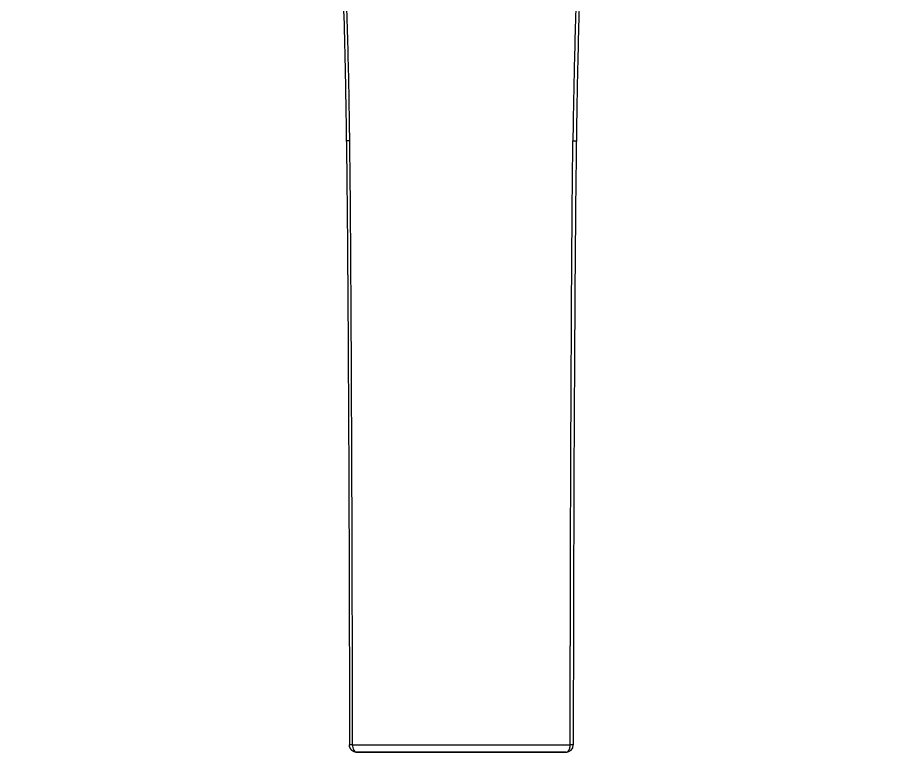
# Model space of a CAD drawing. Extents: x 1777 to 3131, y 3495 to 4487.
# Drawn here: x 2179.7 to 2300.1, y 3920.3 to 4020 of the extents above; entities that cross this region are included whole.
import ezdxf

# ---------------------------------------------------------------- set-up
doc = ezdxf.new("R2010")
doc.units = 0
doc.header["$LTSCALE"] = 30
doc.header["$MEASUREMENT"] = 0
doc.layers.add('\\M+5B3DF\\M+5B4E7\\M+5CFDF', color=3, linetype='CONTINUOUS', lineweight=9)

msp = doc.modelspace()

# ---------------------------------------------------------------- linework, layer by layer
at = {"layer": '\\M+5B3DF\\M+5B4E7\\M+5CFDF', "color": 0, "lineweight": -3}
msp.add_arc((2254.13, 3921.33), 1, 270.1909, 359.9956, dxfattribs=at)
for centre, major_axis, ratio, start_param, end_param in [((2225.72, 3921.33), (1, 0), 0.023394, 2.192512, 3.162424), ((2254.13, 3921.33), (-0.003, 1), 0.999783, 3.138812, 4.709042), ((2254.13, 3921.33), (1, 0), 0.023398, 6.262354, 7.232269), ((2227.64, 3920.33), (-1, 0), 0.000058, 5.302785, 6.296973), ((2252.21, 3920.33), (1, 0), 0.000058, 6.2694, 7.263586)]:
    msp.add_ellipse(centre, major_axis=major_axis, ratio=ratio, start_param=start_param, end_param=end_param, dxfattribs=at)
for points, knots in [([(2275.65, 4159.09), (2275.86, 4159.01), (2276.28, 4158.84), (2276.92, 4158.58), (2277.58, 4158.31), (2278.24, 4158.01), (2278.92, 4157.69), (2279.61, 4157.35), (2280.31, 4156.99), (2281.02, 4156.6), (2281.74, 4156.18), (2282.46, 4155.74), (2283.19, 4155.26), (2283.92, 4154.75), (2284.66, 4154.21), (2285.39, 4153.63), (2286.13, 4153.02), (2286.86, 4152.36), (2287.59, 4151.67), (2288.31, 4150.95), (2289.02, 4150.19), (2289.72, 4149.39), (2290.4, 4148.56), (2291.07, 4147.68), (2291.72, 4146.76), (2292.36, 4145.8), (2292.96, 4144.81), (2293.55, 4143.79), (2294.1, 4142.74), (2294.62, 4141.66), (2295.11, 4140.56), (2295.57, 4139.44), (2296.01, 4138.29), (2296.42, 4137.11), (2296.81, 4135.88), (2297.18, 4134.6), (2297.54, 4133.24), (2297.88, 4131.81), (2298.19, 4130.31), (2298.49, 4128.72), (2298.76, 4127.04), (2299.02, 4125.28), (2299.25, 4123.42), (2299.45, 4121.46), (2299.64, 4119.41), (2299.79, 4117.28), (2299.91, 4115.1), (2300, 4112.9), (2300.06, 4110.73), (2300.09, 4108.63), (2300.08, 4106.59), (2300.05, 4104.61), (2300, 4102.66), (2299.92, 4100.75), (2299.81, 4098.89), (2299.69, 4097.07), (2299.54, 4095.3), (2299.37, 4093.54), (2299.16, 4091.78), (2298.92, 4089.99), (2298.64, 4088.18), (2298.31, 4086.34), (2297.92, 4084.48), (2297.48, 4082.61), (2296.97, 4080.74), (2296.41, 4078.91), (2295.78, 4077.11), (2295.11, 4075.38), (2294.38, 4073.71), (2293.58, 4072.07), (2292.7, 4070.46), (2291.72, 4068.86), (2290.61, 4067.27), (2289.32, 4065.7), (2287.87, 4064.17), (2286.26, 4062.73), (2284.49, 4061.39), (2282.6, 4060.17), (2280.61, 4059.03), (2278.54, 4057.95), (2276.38, 4056.92), (2274.17, 4055.9), (2271.92, 4054.83), (2269.71, 4053.67), (2267.58, 4052.33), (2265.91, 4051.07), (2264.61, 4049.94), (2263.63, 4048.98), (2262.65, 4047.9), (2261.68, 4046.7), (2260.73, 4045.36), (2259.82, 4043.82), (2258.96, 4042.01), (2258.13, 4039.85), (2257.38, 4037.28), (2256.76, 4034.24), (2256.33, 4030.75), (2256.11, 4026.89), (2255.96, 4022.77), (2255.84, 4018.42), (2255.72, 4013.76), (2255.62, 4008.7), (2255.57, 4005.17), (2255.55, 4003.33)], [0, 0, 0, 0, 0.003544, 0.007201, 0.01097, 0.014848, 0.018837, 0.022935, 0.027142, 0.031459, 0.035888, 0.040431, 0.045095, 0.049884, 0.054803, 0.059853, 0.065035, 0.070349, 0.07579, 0.08135, 0.087022, 0.092807, 0.09872, 0.104773, 0.110967, 0.117287, 0.123715, 0.130231, 0.136819, 0.143468, 0.150168, 0.156906, 0.163715, 0.170668, 0.177844, 0.185322, 0.193141, 0.201338, 0.209948, 0.219002, 0.228521, 0.238531, 0.249049, 0.260084, 0.271644, 0.283691, 0.296093, 0.308564, 0.320791, 0.332572, 0.343982, 0.355131, 0.366093, 0.376851, 0.387326, 0.397512, 0.40746, 0.417323, 0.427267, 0.437362, 0.447647, 0.458143, 0.468826, 0.479621, 0.490447, 0.501223, 0.511855, 0.522246, 0.532261, 0.542305, 0.552449, 0.562759, 0.573377, 0.584445, 0.595968, 0.607757, 0.619676, 0.631715, 0.643918, 0.656335, 0.669021, 0.682018, 0.695271, 0.708641, 0.722035, 0.735445, 0.742244, 0.74954, 0.757318, 0.765556, 0.774232, 0.783549, 0.793975, 0.806052, 0.820158, 0.836493, 0.855109, 0.875694, 0.897487, 0.920175, 0.944378, 0.971031, 1, 1, 1, 1]), ([(2224.77, 4003.33), (2224.72, 4007.27), (2224.65, 4011.21), (2224.5, 4017.12), (2224.44, 4019.09), (2224.32, 4023.03), (2224.26, 4024.99), (2224.06, 4028.92), (2223.93, 4030.88), (2223.43, 4034.77), (2223.05, 4036.69), (2222.25, 4039.51), (2221.94, 4040.44), (2221.23, 4042.25), (2220.83, 4043.14), (2219.91, 4044.85), (2219.39, 4045.66), (2218.24, 4047.23), (2217.62, 4047.97), (2216.3, 4049.38), (2215.6, 4050.05), (2214.13, 4051.3), (2213.37, 4051.88), (2211.77, 4052.98), (2210.95, 4053.49), (2209.26, 4054.44), (2208.39, 4054.89), (2205.77, 4056.18), (2203.98, 4056.98), (2201.37, 4058.27), (2200.5, 4058.72), (2198.81, 4059.65), (2197.97, 4060.14), (2196.35, 4061.18), (2195.56, 4061.73), (2194.04, 4062.91), (2193.32, 4063.53), (2191.27, 4065.51), (2190.06, 4066.97), (2188.49, 4069.3), (2188.01, 4070.1), (2187.1, 4071.73), (2186.68, 4072.56), (2185.5, 4075.09), (2184.83, 4076.82), (2183.66, 4080.33), (2183.17, 4082.12), (2182.35, 4085.72), (2182.02, 4087.53), (2181.48, 4091.18), (2181.26, 4093.01), (2180.93, 4096.68), (2180.81, 4098.52), (2180.54, 4104.05), (2180.5, 4107.73), (2180.65, 4113.26), (2180.74, 4115.1), (2180.98, 4118.78), (2181.13, 4120.62), (2181.54, 4124.28), (2181.79, 4126.11), (2182.41, 4129.75), (2182.79, 4131.55), (2183.73, 4135.13), (2184.29, 4136.89), (2185.64, 4140.34), (2186.43, 4142.03), (2188.28, 4145.26), (2189.34, 4146.81), (2191.74, 4149.71), (2193.08, 4151.07), (2195.26, 4152.91), (2196.01, 4153.49), (2197.58, 4154.59), (2198.4, 4155.1), (2200.91, 4156.53), (2202.68, 4157.34), (2204.5, 4158.03)], [0, 0, 0, 0, 0.0625, 0.0625, 0.09375, 0.09375, 0.125, 0.125, 0.15625, 0.15625, 0.1875, 0.1875, 0.203125, 0.203125, 0.21875, 0.21875, 0.234375, 0.234375, 0.25, 0.25, 0.265625, 0.265625, 0.28125, 0.28125, 0.296875, 0.296875, 0.3125, 0.3125, 0.34375, 0.34375, 0.359375, 0.359375, 0.375, 0.375, 0.390625, 0.390625, 0.40625, 0.40625, 0.4375, 0.4375, 0.453125, 0.453125, 0.46875, 0.46875, 0.5, 0.5, 0.53125, 0.53125, 0.5625, 0.5625, 0.59375, 0.59375, 0.625, 0.625, 0.6875, 0.6875, 0.71875, 0.71875, 0.75, 0.75, 0.78125, 0.78125, 0.8125, 0.8125, 0.84375, 0.84375, 0.875, 0.875, 0.90625, 0.90625, 0.9375, 0.9375, 0.953125, 0.953125, 0.96875, 0.96875, 1, 1, 1, 1]), ([(2275.35, 4158.03), (2277.17, 4157.34), (2278.94, 4156.53), (2281.45, 4155.1), (2282.27, 4154.59), (2283.84, 4153.49), (2284.59, 4152.91), (2286.77, 4151.07), (2288.11, 4149.71), (2290.5, 4146.81), (2291.57, 4145.26), (2293.42, 4142.03), (2294.21, 4140.34), (2295.56, 4136.89), (2296.12, 4135.13), (2297.06, 4131.55), (2297.43, 4129.75), (2298.06, 4126.11), (2298.31, 4124.28), (2298.72, 4120.62), (2298.87, 4118.78), (2299.11, 4115.1), (2299.2, 4113.26), (2299.35, 4107.73), (2299.31, 4104.05), (2299.04, 4098.52), (2298.92, 4096.68), (2298.58, 4093.01), (2298.37, 4091.18), (2297.83, 4087.53), (2297.5, 4085.72), (2296.68, 4082.12), (2296.19, 4080.33), (2295.02, 4076.82), (2294.35, 4075.09), (2293.17, 4072.56), (2292.75, 4071.73), (2291.84, 4070.1), (2291.36, 4069.3), (2289.79, 4066.97), (2288.58, 4065.51), (2286.53, 4063.53), (2285.81, 4062.91), (2284.29, 4061.73), (2283.5, 4061.18), (2281.88, 4060.14), (2281.04, 4059.65), (2279.34, 4058.72), (2278.48, 4058.27), (2275.87, 4056.98), (2274.08, 4056.18), (2271.46, 4054.89), (2270.59, 4054.44), (2268.9, 4053.49), (2268.07, 4052.98), (2266.48, 4051.88), (2265.72, 4051.3), (2264.25, 4050.05), (2263.55, 4049.38), (2262.23, 4047.97), (2261.61, 4047.23), (2260.46, 4045.66), (2259.94, 4044.85), (2259.02, 4043.14), (2258.62, 4042.25), (2257.91, 4040.44), (2257.6, 4039.51), (2256.79, 4036.69), (2256.42, 4034.77), (2255.92, 4030.88), (2255.78, 4028.92), (2255.59, 4024.99), (2255.53, 4023.03), (2255.4, 4019.09), (2255.35, 4017.12), (2255.2, 4011.21), (2255.13, 4007.27), (2255.08, 4003.33)], [0, 0, 0, 0, 0.03125, 0.03125, 0.046875, 0.046875, 0.0625, 0.0625, 0.09375, 0.09375, 0.125, 0.125, 0.15625, 0.15625, 0.1875, 0.1875, 0.21875, 0.21875, 0.25, 0.25, 0.28125, 0.28125, 0.3125, 0.3125, 0.375, 0.375, 0.40625, 0.40625, 0.4375, 0.4375, 0.46875, 0.46875, 0.5, 0.5, 0.53125, 0.53125, 0.546875, 0.546875, 0.5625, 0.5625, 0.59375, 0.59375, 0.609375, 0.609375, 0.625, 0.625, 0.640625, 0.640625, 0.65625, 0.65625, 0.6875, 0.6875, 0.703125, 0.703125, 0.71875, 0.71875, 0.734375, 0.734375, 0.75, 0.75, 0.765625, 0.765625, 0.78125, 0.78125, 0.796875, 0.796875, 0.8125, 0.8125, 0.84375, 0.84375, 0.875, 0.875, 0.90625, 0.90625, 0.9375, 0.9375, 1, 1, 1, 1]), ([(2181.38, 4128.8), (2181.35, 4128.6), (2181.12, 4127.31), (2180.55, 4123.43), (2179.7, 4113.91), (2179.66, 4104.04), (2180.27, 4095.53), (2180.68, 4091.67), (2181.2, 4088.12), (2181.82, 4084.88), (2182.52, 4081.96), (2183.28, 4079.37), (2184.07, 4077.09), (2184.84, 4075.13), (2185.7, 4073.2), (2186.7, 4071.23), (2187.92, 4069.15), (2189.29, 4067.19), (2190.82, 4065.36), (2192.49, 4063.68), (2194.29, 4062.17), (2196.19, 4060.83), (2198.23, 4059.58), (2200.31, 4058.45), (2202.27, 4057.48), (2203.9, 4056.71), (2205.48, 4055.98), (2207.13, 4055.21), (2208.97, 4054.29), (2210.81, 4053.26), (2212.63, 4052.07), (2214.4, 4050.71), (2216.12, 4049.12), (2217.65, 4047.4), (2218.9, 4045.71), (2219.78, 4044.25), (2220.55, 4042.76), (2221.22, 4041.19), (2221.81, 4039.5), (2222.26, 4037.97), (2222.59, 4036.61), (2222.83, 4035.44), (2223.06, 4034.16), (2223.3, 4032.55), (2223.52, 4030.37), (2223.7, 4027.7), (2223.83, 4024.55), (2223.98, 4019.74), (2224.12, 4014.14), (2224.22, 4008.64), (2224.28, 4005.27), (2224.3, 4003.74), (2224.3, 4003.33)], [0, 0, 0, 0, 0.004399, 0.028149, 0.08446, 0.210548, 0.240578, 0.268471, 0.294238, 0.317873, 0.339365, 0.358714, 0.375905, 0.390942, 0.403826, 0.421009, 0.438012, 0.454857, 0.471503, 0.487946, 0.504179, 0.520153, 0.535825, 0.553449, 0.568384, 0.580629, 0.590215, 0.603849, 0.617866, 0.632269, 0.647095, 0.662367, 0.67808, 0.695053, 0.709337, 0.720941, 0.729896, 0.74338, 0.755521, 0.766306, 0.775735, 0.783805, 0.790513, 0.802081, 0.816849, 0.834849, 0.856111, 0.88061, 0.932059, 0.969104, 0.991752, 1, 1, 1, 1]), ([(2224.77, 4003.33), (2224.63, 4003.33), (2224.5, 4003.32), (2224.34, 4003.32), (2224.3, 4003.33), (2224.3, 4003.33)], [0, 0, 0, 0, 0.5, 0.5, 1, 1, 1, 1]), ([(2224.3, 4003.33), (2224.31, 4003.17), (2224.31, 4002.85), (2224.32, 4002.38), (2224.32, 4001.91), (2224.33, 4001.45), (2224.33, 4001), (2224.34, 4000.55), (2224.35, 4000.11), (2224.35, 3999.67), (2224.36, 3999.24), (2224.36, 3998.82), (2224.37, 3998.4), (2224.37, 3997.99), (2224.37, 3997.58), (2224.38, 3997.18), (2224.38, 3996.79), (2224.39, 3996.4), (2224.39, 3996.02), (2224.4, 3995.64), (2224.4, 3995.27), (2224.4, 3994.91), (2224.41, 3994.55), (2224.41, 3994.2), (2224.41, 3993.85), (2224.42, 3993.52), (2224.42, 3993.18), (2224.42, 3992.85), (2224.43, 3992.53), (2224.43, 3992.22), (2224.43, 3991.91), (2224.43, 3991.6), (2224.44, 3991.31), (2224.44, 3991.02), (2224.44, 3990.73), (2224.44, 3990.45), (2224.45, 3990.18), (2224.45, 3989.91), (2224.45, 3989.65), (2224.45, 3989.39), (2224.45, 3989.15), (2224.46, 3988.9), (2224.46, 3988.67), (2224.46, 3988.43), (2224.46, 3988.21), (2224.46, 3987.99), (2224.47, 3987.78), (2224.47, 3987.57), (2224.47, 3987.37), (2224.47, 3987.18), (2224.47, 3986.99), (2224.47, 3986.8), (2224.47, 3986.63), (2224.48, 3986.46), (2224.48, 3986.29), (2224.48, 3986.13), (2224.48, 3985.98), (2224.48, 3985.83), (2224.48, 3985.69), (2224.48, 3985.56), (2224.48, 3985.43), (2224.48, 3985.31), (2224.48, 3985.19), (2224.49, 3985.08), (2224.49, 3984.98), (2224.49, 3984.88), (2224.49, 3984.79), (2224.49, 3983.96), (2224.5, 3982.36), (2224.52, 3979.92), (2224.54, 3977.32), (2224.55, 3974.58), (2224.57, 3971.68), (2224.58, 3968.63), (2224.6, 3965.31), (2224.62, 3962.16), (2224.63, 3959.29), (2224.64, 3956.64), (2224.65, 3953.56), (2224.67, 3949.7), (2224.68, 3945.68), (2224.69, 3941.94), (2224.7, 3938.94), (2224.7, 3936.51), (2224.71, 3934.9), (2224.71, 3933.91), (2224.71, 3933.33), (2224.71, 3932.73), (2224.71, 3932.1), (2224.71, 3931.44), (2224.71, 3930.75), (2224.71, 3930.03), (2224.71, 3929.29), (2224.72, 3928.52), (2224.72, 3927.72), (2224.72, 3926.89), (2224.72, 3926.03), (2224.72, 3925.14), (2224.72, 3924.23), (2224.72, 3923.29), (2224.72, 3922.32), (2224.72, 3921.66), (2224.72, 3921.33)], [0, 0, 0, 0, 0.005834, 0.011594, 0.017281, 0.022894, 0.028434, 0.0339, 0.039292, 0.044611, 0.049856, 0.055028, 0.060126, 0.06515, 0.070101, 0.074979, 0.079783, 0.084513, 0.089169, 0.093752, 0.098262, 0.102698, 0.10706, 0.111349, 0.115564, 0.119706, 0.123773, 0.127768, 0.131689, 0.135536, 0.13931, 0.14301, 0.146636, 0.150189, 0.153668, 0.157074, 0.160406, 0.163665, 0.16685, 0.169961, 0.172999, 0.175963, 0.178854, 0.181671, 0.184414, 0.187084, 0.18968, 0.192203, 0.194652, 0.197028, 0.19933, 0.201558, 0.203713, 0.205794, 0.207802, 0.209736, 0.211596, 0.213383, 0.215096, 0.216736, 0.218302, 0.219794, 0.221213, 0.222559, 0.22383, 0.225028, 0.226153, 0.227204, 0.255137, 0.284916, 0.316542, 0.350014, 0.385333, 0.422498, 0.46151, 0.506741, 0.538029, 0.566227, 0.603832, 0.650844, 0.707265, 0.750922, 0.787558, 0.817174, 0.839769, 0.846437, 0.853451, 0.860808, 0.868511, 0.876558, 0.884949, 0.893685, 0.902766, 0.912191, 0.921961, 0.932076, 0.942535, 0.953339, 0.964487, 0.97598, 0.987818, 1, 1, 1, 1]), ([(2225.14, 3921.35), (2225.14, 3924.76), (2225.13, 3928.18), (2225.13, 3933.3), (2225.12, 3935.01), (2225.12, 3938.42), (2225.11, 3940.13), (2225.11, 3943.55), (2225.1, 3945.26), (2225.09, 3947.82), (2225.09, 3948.67), (2225.09, 3950.38), (2225.08, 3952.94), (2225.07, 3955.51), (2225.05, 3958.92), (2225.05, 3960.63), (2225.03, 3964.05), (2225.03, 3965.75), (2225.01, 3969.17), (2225, 3970.88), (2224.99, 3974.3), (2224.98, 3976), (2224.96, 3979.42), (2224.95, 3981.13), (2224.92, 3986.25), (2224.9, 3989.67), (2224.85, 3996.5), (2224.81, 3999.91), (2224.77, 4003.33)], [0, 0, 0, 0, 0.125, 0.125, 0.1875, 0.1875, 0.25, 0.25, 0.3125, 0.3125, 0.34375, 0.34375, 0.375, 0.4375, 0.4375, 0.5, 0.5, 0.5625, 0.5625, 0.625, 0.625, 0.6875, 0.6875, 0.75, 0.75, 0.875, 0.875, 1, 1, 1, 1]), ([(2254.71, 3921.35), (2254.71, 3921.5), (2254.71, 3921.81), (2254.71, 3922.27), (2254.71, 3922.74), (2254.71, 3923.21), (2254.71, 3923.69), (2254.71, 3924.17), (2254.71, 3924.66), (2254.71, 3925.15), (2254.71, 3925.65), (2254.71, 3926.15), (2254.71, 3926.66), (2254.72, 3927.17), (2254.72, 3927.69), (2254.72, 3928.21), (2254.72, 3928.74), (2254.72, 3929.27), (2254.72, 3929.81), (2254.72, 3930.35), (2254.72, 3930.9), (2254.72, 3931.45), (2254.72, 3932.01), (2254.72, 3932.58), (2254.72, 3933.14), (2254.72, 3933.72), (2254.72, 3934.3), (2254.73, 3934.88), (2254.73, 3935.47), (2254.73, 3936.06), (2254.73, 3936.66), (2254.73, 3937.26), (2254.73, 3937.87), (2254.73, 3938.48), (2254.73, 3939.1), (2254.73, 3939.73), (2254.74, 3940.36), (2254.74, 3940.99), (2254.74, 3941.63), (2254.74, 3942.27), (2254.74, 3942.92), (2254.74, 3943.57), (2254.75, 3944.23), (2254.75, 3944.9), (2254.75, 3945.57), (2254.75, 3946.24), (2254.75, 3946.92), (2254.75, 3947.6), (2254.76, 3948.29), (2254.76, 3948.99), (2254.76, 3949.68), (2254.76, 3950.39), (2254.77, 3951.1), (2254.77, 3951.81), (2254.77, 3952.53), (2254.77, 3953.26), (2254.78, 3953.99), (2254.78, 3954.72), (2254.78, 3955.46), (2254.78, 3956.2), (2254.79, 3956.95), (2254.79, 3957.71), (2254.79, 3958.47), (2254.8, 3959.23), (2254.8, 3960), (2254.8, 3960.78), (2254.8, 3961.56), (2254.81, 3963.08), (2254.82, 3965.41), (2254.83, 3968.58), (2254.85, 3971.92), (2254.87, 3975.41), (2254.89, 3979.07), (2254.9, 3982.54), (2254.92, 3985.69), (2254.94, 3988.4), (2254.96, 3990.9), (2254.98, 3993.18), (2254.99, 3995.26), (2255.01, 3997.12), (2255.03, 3998.77), (2255.04, 4000.21), (2255.06, 4001.44), (2255.07, 4002.45), (2255.08, 4003.06), (2255.08, 4003.33)], [0, 0, 0, 0, 0.005581, 0.011223, 0.016927, 0.022692, 0.028518, 0.034406, 0.040355, 0.046366, 0.052438, 0.058571, 0.064766, 0.071022, 0.077339, 0.083718, 0.090159, 0.09666, 0.103223, 0.109848, 0.116533, 0.123281, 0.130089, 0.136959, 0.14389, 0.150883, 0.157937, 0.165053, 0.172229, 0.179468, 0.186767, 0.194128, 0.201551, 0.209034, 0.216579, 0.224186, 0.231854, 0.239583, 0.247374, 0.255226, 0.263139, 0.271114, 0.27915, 0.287247, 0.295406, 0.303627, 0.311908, 0.320251, 0.328656, 0.337122, 0.345649, 0.354237, 0.362887, 0.371599, 0.380372, 0.389206, 0.398101, 0.407058, 0.416077, 0.425156, 0.434297, 0.4435, 0.452764, 0.462089, 0.471476, 0.480924, 0.490433, 0.500004, 0.536762, 0.575484, 0.61617, 0.658821, 0.703436, 0.750016, 0.785669, 0.818737, 0.849219, 0.877116, 0.902428, 0.925153, 0.945293, 0.962848, 0.977818, 0.990201, 1, 1, 1, 1]), ([(2255.08, 4003.33), (2255.21, 4003.33), (2255.34, 4003.32), (2255.51, 4003.32), (2255.55, 4003.33), (2255.55, 4003.33)], [0, 0, 0, 0, 0.5, 0.5, 1, 1, 1, 1]), ([(2255.55, 4003.33), (2255.54, 4003.17), (2255.54, 4002.85), (2255.53, 4002.37), (2255.53, 4001.89), (2255.52, 4001.41), (2255.51, 4000.94), (2255.51, 4000.46), (2255.5, 3999.99), (2255.5, 3999.51), (2255.49, 3999.04), (2255.49, 3998.57), (2255.48, 3998.09), (2255.47, 3997.62), (2255.47, 3997.15), (2255.46, 3996.68), (2255.46, 3996.21), (2255.45, 3995.74), (2255.45, 3995.28), (2255.45, 3994.81), (2255.44, 3994.34), (2255.44, 3993.88), (2255.43, 3993.41), (2255.43, 3992.95), (2255.42, 3992.48), (2255.42, 3992.02), (2255.41, 3991.56), (2255.41, 3991.09), (2255.41, 3990.63), (2255.4, 3990.17), (2255.4, 3989.71), (2255.4, 3989.25), (2255.39, 3988.8), (2255.39, 3988.34), (2255.38, 3987.88), (2255.38, 3987.42), (2255.38, 3986.97), (2255.37, 3986.51), (2255.37, 3986.06), (2255.37, 3985.61), (2255.36, 3985.15), (2255.36, 3984.09), (2255.34, 3982.3), (2255.33, 3979.65), (2255.31, 3976.63), (2255.29, 3973.25), (2255.27, 3969.49), (2255.25, 3966.38), (2255.24, 3963.97), (2255.23, 3962.31), (2255.22, 3960.47), (2255.22, 3958.42), (2255.21, 3956.18), (2255.2, 3953.75), (2255.19, 3951.12), (2255.18, 3948.29), (2255.17, 3945.94), (2255.16, 3944.14), (2255.16, 3942.96), (2255.16, 3941.78), (2255.15, 3940.62), (2255.15, 3939.46), (2255.15, 3938.31), (2255.15, 3937.18), (2255.14, 3936.05), (2255.14, 3934.94), (2255.14, 3933.83), (2255.14, 3932.73), (2255.14, 3931.65), (2255.14, 3930.57), (2255.13, 3929.51), (2255.13, 3928.45), (2255.13, 3927.4), (2255.13, 3926.37), (2255.13, 3925.34), (2255.13, 3924.32), (2255.13, 3923.31), (2255.13, 3922.32), (2255.13, 3921.66), (2255.13, 3921.33)], [0, 0, 0, 0, 0.005846, 0.011684, 0.017513, 0.023333, 0.029145, 0.034949, 0.040744, 0.04653, 0.052307, 0.058076, 0.063837, 0.069589, 0.075332, 0.081067, 0.086793, 0.092511, 0.09822, 0.103921, 0.109613, 0.115296, 0.120971, 0.126637, 0.132295, 0.137944, 0.143585, 0.149217, 0.15484, 0.160455, 0.166061, 0.171659, 0.177248, 0.182829, 0.188401, 0.193964, 0.199519, 0.205066, 0.210603, 0.216133, 0.221653, 0.227165, 0.254952, 0.287244, 0.32404, 0.365341, 0.411147, 0.461457, 0.479217, 0.499364, 0.521898, 0.546819, 0.574126, 0.603821, 0.635902, 0.67037, 0.707224, 0.721799, 0.736253, 0.750587, 0.7648, 0.778893, 0.792864, 0.806715, 0.820446, 0.834055, 0.847545, 0.860913, 0.874161, 0.887288, 0.900294, 0.91318, 0.925945, 0.938589, 0.951112, 0.963515, 0.975798, 0.987959, 1, 1, 1, 1]), ([(2225.14, 3921.35), (2225.14, 3921.23), (2225.15, 3921.1), (2225.2, 3920.85), (2225.25, 3920.73), (2225.36, 3920.53), (2225.43, 3920.45), (2225.58, 3920.35), (2225.65, 3920.33), (2225.72, 3920.33)], [0, 0, 0, 0, 0.25, 0.25, 0.5, 0.5, 0.75, 0.75, 1, 1, 1, 1]), ([(2225.14, 3921.35), (2227.3, 3921.35), (2229.64, 3921.35), (2233.38, 3921.35), (2234.66, 3921.35), (2237.27, 3921.34), (2238.6, 3921.34), (2239.92, 3921.34)], [0, 0, 0, 0, 0.5, 0.5, 0.75, 0.75, 1, 1, 1, 1]), ([(2239.92, 3921.34), (2241.25, 3921.34), (2242.58, 3921.34), (2245.19, 3921.35), (2246.47, 3921.35), (2250.21, 3921.35), (2252.55, 3921.35), (2254.71, 3921.35)], [0, 0, 0, 0, 0.25, 0.25, 0.5, 0.5, 1, 1, 1, 1]), ([(2225.72, 3920.33), (2227.8, 3920.33), (2231.19, 3920.33), (2236.11, 3920.33), (2238.66, 3920.33), (2239.92, 3920.33)], [0, 0, 0, 0, 0.5, 0.75, 1, 1, 1, 1]), ([(2230.13, 3920.33), (2229.94, 3920.33), (2228.9, 3920.33), (2227.45, 3920.33), (2226.4, 3920.33), (2225.9, 3920.33), (2225.76, 3920.33), (2225.75, 3920.33), (2225.72, 3920.33)], [0, 0, 0, 0, 0.042352, 0.233882, 0.425411, 0.616941, 0.80847, 1, 1, 1, 1]), ([(2226.64, 3920.33), (2226.65, 3920.33), (2226.67, 3920.33), (2226.78, 3920.33), (2227.26, 3920.33), (2228.27, 3920.33), (2229.44, 3920.33), (2230.13, 3920.33)], [0, 0, 0, 0, 0.138692, 0.357222, 0.575753, 0.794283, 1, 1, 1, 1]), ([(2239.92, 3920.33), (2239.64, 3920.33), (2239.35, 3920.33), (2238.77, 3920.33), (2238.48, 3920.33), (2238.13, 3920.33), (2238.05, 3920.33), (2237.91, 3920.33), (2237.84, 3920.33), (2237.63, 3920.33), (2237.48, 3920.33), (2237.06, 3920.33), (2236.77, 3920.33), (2235.93, 3920.33), (2235.38, 3920.33), (2234.28, 3920.33), (2233.73, 3920.33), (2232.93, 3920.33), (2232.66, 3920.33), (2232.26, 3920.33), (2232.12, 3920.33), (2231.86, 3920.33), (2231.73, 3920.33), (2231.07, 3920.33), (2230.55, 3920.33), (2229.53, 3920.33), (2229.03, 3920.33), (2228.04, 3920.33), (2227.56, 3920.33), (2227.08, 3920.33)], [0, 0, 0, 0, 0.0625, 0.0625, 0.125, 0.125, 0.140625, 0.140625, 0.15625, 0.15625, 0.1875, 0.1875, 0.25, 0.25, 0.375, 0.375, 0.5, 0.5, 0.5625, 0.5625, 0.59375, 0.59375, 0.625, 0.625, 0.75, 0.75, 0.875, 0.875, 1, 1, 1, 1]), ([(2252.77, 3920.33), (2251.04, 3920.33), (2248.06, 3920.33), (2243.64, 3920.33), (2241.15, 3920.33), (2239.92, 3920.33)], [0, 0, 0, 0, 0.445906, 0.722953, 1, 1, 1, 1]), ([(2239.92, 3920.33), (2241.19, 3920.33), (2243.74, 3920.33), (2248.66, 3920.33), (2252.04, 3920.33), (2254.13, 3920.33)], [0, 0, 0, 0, 0.25, 0.5, 1, 1, 1, 1]), ([(2249.69, 3920.33), (2250.39, 3920.33), (2251.58, 3920.33), (2252.59, 3920.33), (2253.07, 3920.33), (2253.18, 3920.33), (2253.2, 3920.33), (2253.21, 3920.33)], [0, 0, 0, 0, 0.20807, 0.425953, 0.643836, 0.861719, 1, 1, 1, 1]), ([(2253.01, 3920.33), (2252.8, 3920.33), (2252.14, 3920.33), (2250.95, 3920.33), (2249.92, 3920.33), (2249.73, 3920.33)], [0, 0, 0, 0, 0.331637, 0.881957, 1, 1, 1, 1]), ([(2254.13, 3920.33), (2254.1, 3920.33), (2254.09, 3920.33), (2253.95, 3920.33), (2253.59, 3920.33), (2253.28, 3920.33), (2253.23, 3920.33)], [0, 0, 0, 0, 0.316543, 0.633087, 0.94963, 1, 1, 1, 1])]:
    msp.add_open_spline(points, degree=3, knots=knots, dxfattribs=at)
for points, weights in [([(2225.72, 3920.33), (2225.13, 3920.33), (2224.72, 3920.74), (2224.72, 3921.33)], [1.17218185541, 0.943103000245, 0.942607123924, 1.17069422645]), ([(2254.13, 3920.33), (2254.48, 3920.33), (2254.72, 3920.75), (2254.71, 3921.35)], [1.1769963778, 0.941534529363, 0.941002412646, 1.17540002765])]:
    msp.add_rational_spline(points, weights, degree=3, dxfattribs=at)

doc.saveas('drawing.dxf')
